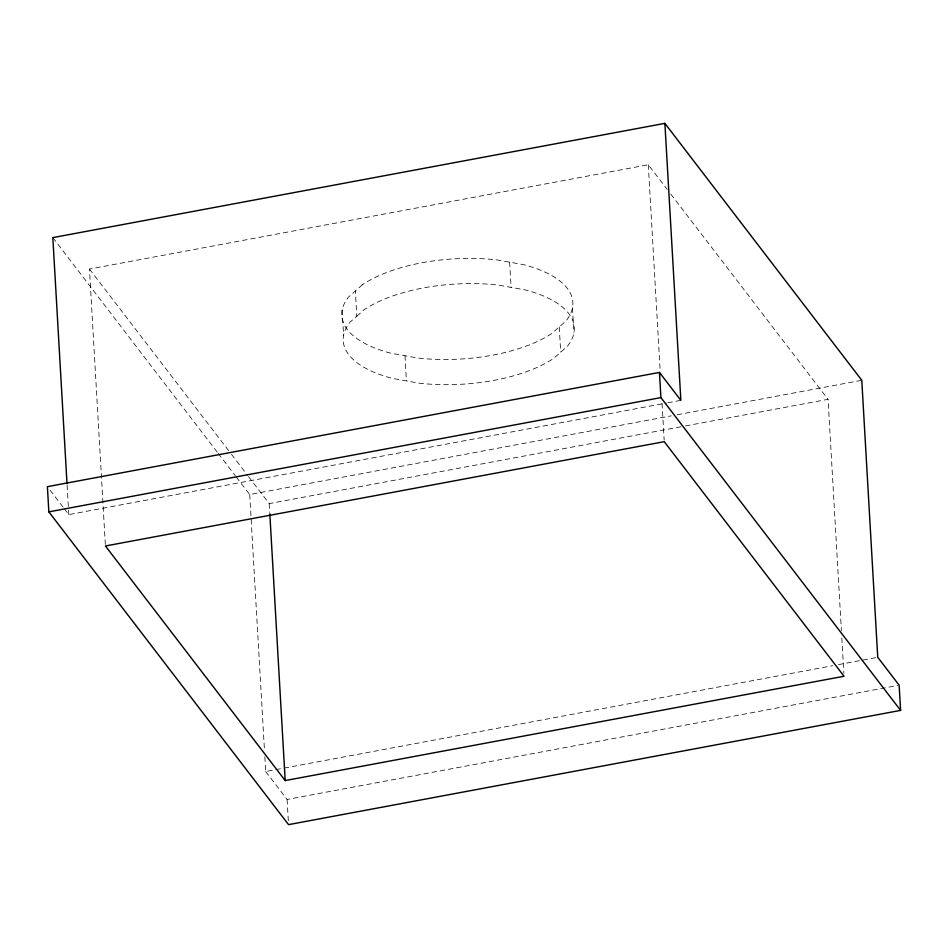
<?xml version="1.0" encoding="UTF-8"?>
<svg xmlns="http://www.w3.org/2000/svg" width="948" height="948" viewBox="0 0 948 948"><rect width="100%" height="100%" fill="white"/><g stroke="black" fill="none" stroke-linecap="round" stroke-linejoin="round"><path stroke-width="0.71" stroke-dasharray="4.74 3.56" d="M356.815 316.205L363.925 309.842A115.727 50.185 -3.3 0 1 498.02 285.028L524.825 289.804A115.727 50.185 -3.3 0 1 567.461 346.127L553.585 358.427A115.727 50.185 -3.3 0 1 419.49 383.241L392.685 378.453A115.727 50.185 -3.3 0 1 350.049 322.142L356.815 316.205L355.358 290.965M105.335 544.519L89.456 269.054L648.29 164.739L667.167 189.375M64.346 508.78L68.801 514.598L666.314 403.066M667.771 402.793L680.854 400.352M236.23 476.939L249.715 494.536L671.326 415.84M677.145 414.75L861.779 380.29M248.554 476.631L269.22 503.601L683.982 426.209M685.44 425.936L828.054 399.321L841.397 630.598M264.848 756.8L265.689 771.53L274.41 769.906M275.868 769.634L832.676 665.697M838.494 664.607L876.296 657.557M265.689 771.53L287.09 799.46L897.697 685.475M670.757 194.067L828.054 399.321M89.456 269.054L230.577 453.168M231.478 454.341L247.653 475.458M52.827 237.616L217.353 452.303M218.253 453.476L235.341 475.766M50.078 490.163L63.457 507.618M841.824 637.957L843.862 673.317M648.29 164.739L660.175 370.964M662.048 403.374L664.169 440.204M572.462 307.827L573.919 333.009M559.249 326.93L560.706 352.17M509.621 262.169L511.079 287.351M404.986 355.725L406.431 380.906M342.145 310.079L343.591 335.26M287.09 799.46L288.382 821.845M269.22 503.601L269.73 512.441M249.715 494.536L264.421 749.43M67.107 485.139L68.457 508.709M68.54 510.178L68.801 514.598M362.468 284.661L348.603 296.961A115.727 50.185 -3.3 0 0 391.24 353.284L418.032 358.06A115.727 50.185 -3.3 0 0 552.139 333.246L566.003 320.945A115.727 50.185 -3.3 0 0 523.367 264.622L496.574 259.847A115.727 50.185 -3.3 0 0 362.468 284.661"/><path stroke-width="1.42" d="M664.88 123.358L680.854 400.352L659.452 372.422L47.4 486.68L48.858 511.861L288.548 824.642L900.6 710.384L899.142 685.203L877.741 657.284L861.779 380.29L664.88 123.358L52.827 237.616L67.012 483.658M48.858 511.861L660.91 397.603L900.6 710.384M285.194 780.571L844.028 676.256L664.252 441.673L105.429 545.989L285.194 780.571L269.825 513.911M659.452 372.422L660.91 397.603"/></g></svg>
